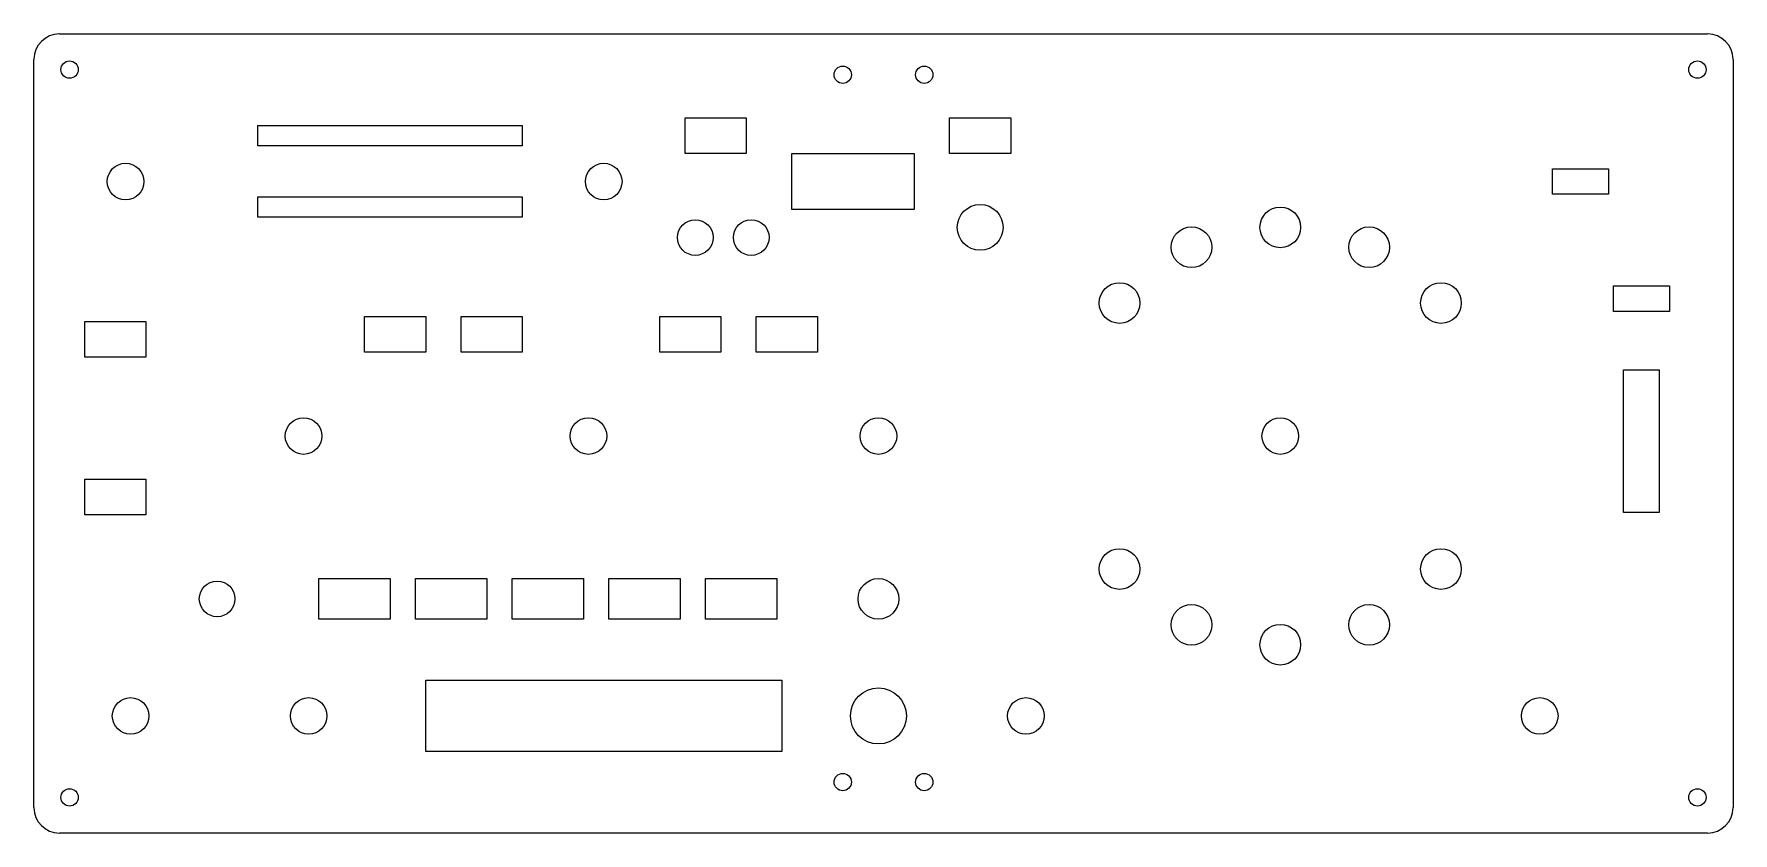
# Model space of a CAD drawing. Header units: millimetres. Extents: x 0 to 334, y 0 to 157.
import ezdxf

# ---------------------------------------------------------------- set-up
doc = ezdxf.new("R2010")
doc.units = ezdxf.units.MM

msp = doc.modelspace()

# ---------------------------------------------------------------- linework, layer by layer
at = {"layer": 'CUT'}
for p, q in [((5, 157), (329, 157)), ((0, 5), (0, 152)), ((334, 152), (334, 5)), ((128, 140.5), (140, 140.5)), ((128, 133.5), (128, 140.5)), ((140, 140.5), (140, 133.5)), ((180, 140.5), (192, 140.5)), ((180, 133.5), (180, 140.5)), ((192, 140.5), (192, 133.5)), ((44, 139), (96, 139)), ((44, 135), (44, 139)), ((96, 139), (96, 135)), ((96, 135), (44, 135)), ((140, 133.5), (128, 133.5)), ((149, 133.5), (173, 133.5)), ((149, 122.5), (149, 133.5)), ((173, 133.5), (173, 122.5)), ((192, 133.5), (180, 133.5)), ((298.5, 130.5), (309.5, 130.5)), ((298.5, 125.5), (298.5, 130.5)), ((309.5, 130.5), (309.5, 125.5)), ((44, 125), (96, 125)), ((44, 121), (44, 125)), ((96, 125), (96, 121)), ((309.5, 125.5), (298.5, 125.5)), ((96, 121), (44, 121)), ((173, 122.5), (149, 122.5)), ((310.5, 107.5), (321.5, 107.5)), ((310.5, 102.5), (310.5, 107.5)), ((321.5, 107.5), (321.5, 102.5)), ((10, 100.5), (22, 100.5)), ((10, 93.5), (10, 100.5)), ((22, 100.5), (22, 93.5)), ((65, 101.5), (77, 101.5)), ((65, 94.5), (65, 101.5)), ((77, 101.5), (77, 94.5)), ((84, 101.5), (96, 101.5)), ((84, 94.5), (84, 101.5)), ((96, 101.5), (96, 94.5)), ((123, 101.5), (135, 101.5)), ((123, 94.5), (123, 101.5)), ((135, 101.5), (135, 94.5)), ((142, 101.5), (154, 101.5)), ((142, 94.5), (142, 101.5)), ((154, 101.5), (154, 94.5)), ((321.5, 102.5), (310.5, 102.5)), ((77, 94.5), (65, 94.5)), ((96, 94.5), (84, 94.5)), ((135, 94.5), (123, 94.5)), ((154, 94.5), (142, 94.5)), ((22, 93.5), (10, 93.5)), ((312.5, 91), (319.5, 91)), ((312.5, 63), (312.5, 91)), ((319.5, 91), (319.5, 63)), ((10, 69.5), (22, 69.5)), ((10, 62.5), (10, 69.5)), ((22, 69.5), (22, 62.5)), ((22, 62.5), (10, 62.5)), ((319.5, 63), (312.5, 63)), ((56, 50), (70, 50)), ((56, 42), (56, 50)), ((70, 50), (70, 42)), ((75, 50), (89, 50)), ((75, 42), (75, 50)), ((89, 50), (89, 42)), ((94, 50), (108, 50)), ((94, 42), (94, 50)), ((108, 50), (108, 42)), ((113, 50), (127, 50)), ((113, 42), (113, 50)), ((127, 50), (127, 42)), ((132, 50), (146, 50)), ((132, 42), (132, 50)), ((146, 50), (146, 42)), ((70, 42), (56, 42)), ((89, 42), (75, 42)), ((108, 42), (94, 42)), ((127, 42), (113, 42)), ((146, 42), (132, 42)), ((77, 30), (147, 30)), ((77, 16), (77, 30)), ((147, 30), (147, 16)), ((147, 16), (77, 16)), ((329, 0), (5, 0))]:
    msp.add_line(p, q, dxfattribs=at)
for centre, radius in [((7, 150), 1.7), ((159, 149), 1.7), ((175, 149), 1.7), ((327, 150), 1.7), ((18, 128), 3.6), ((112, 128), 3.6), ((130, 117), 3.5), ((141, 117), 3.5), ((186, 119), 4.5), ((245, 119), 4), ((227.543, 115.098), 4), ((262.457, 115.098), 4), ((213.409, 104.134), 4), ((276.591, 104.134), 4), ((53, 78), 3.6), ((109, 78), 3.6), ((166, 78), 3.6), ((245, 78), 3.6), ((213.409, 51.866), 4), ((276.591, 51.866), 4), ((36, 46), 3.5), ((166, 46), 4), ((227.543, 40.902), 4), ((262.457, 40.902), 4), ((245, 37), 4), ((166, 23), 5.5), ((19, 23), 3.6), ((54, 23), 3.6), ((195, 23), 3.6), ((296, 23), 3.6), ((159, 10), 1.7), ((175, 10), 1.7), ((7, 7), 1.7), ((327, 7), 1.7)]:
    msp.add_circle(centre, radius, dxfattribs=at)
for centre, start, end in [((5, 152), 90, 180), ((329, 152), 0, 90), ((5, 5), 180, 270), ((329, 5), 270, 0)]:
    msp.add_arc(centre, 5, start, end, dxfattribs=at)

doc.saveas('drawing.dxf')
